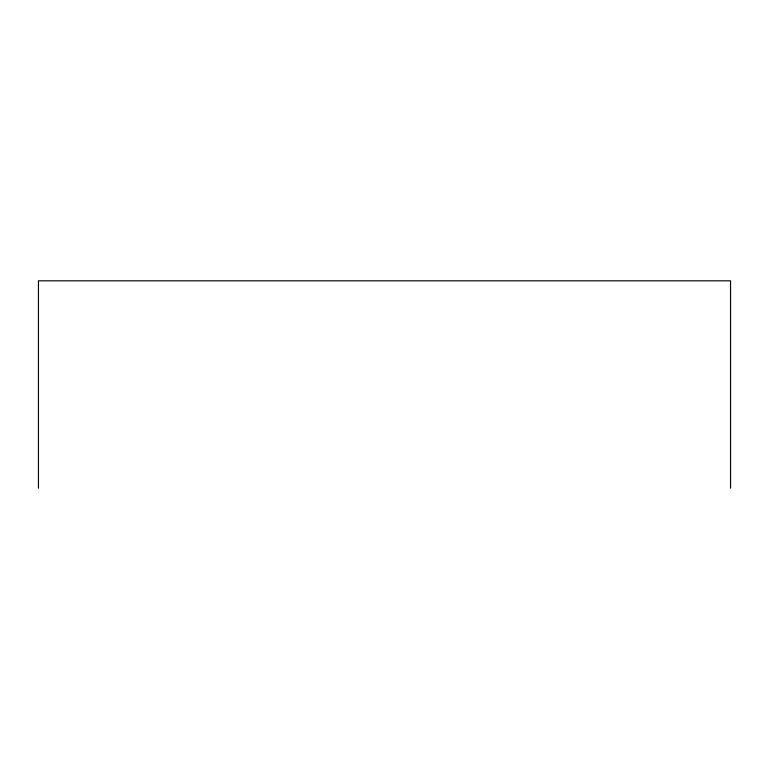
<?xml version="1.0" encoding="UTF-8"?>
<svg xmlns="http://www.w3.org/2000/svg" width="769" height="769" viewBox="0 0 769 769"><rect width="100%" height="100%" fill="white"/><g stroke="black" fill="none" stroke-linecap="round" stroke-linejoin="round"><path stroke-width="1.15" d="M730.55 488.18L730.55 280.82L38.45 280.82L38.45 488.18"/></g></svg>
